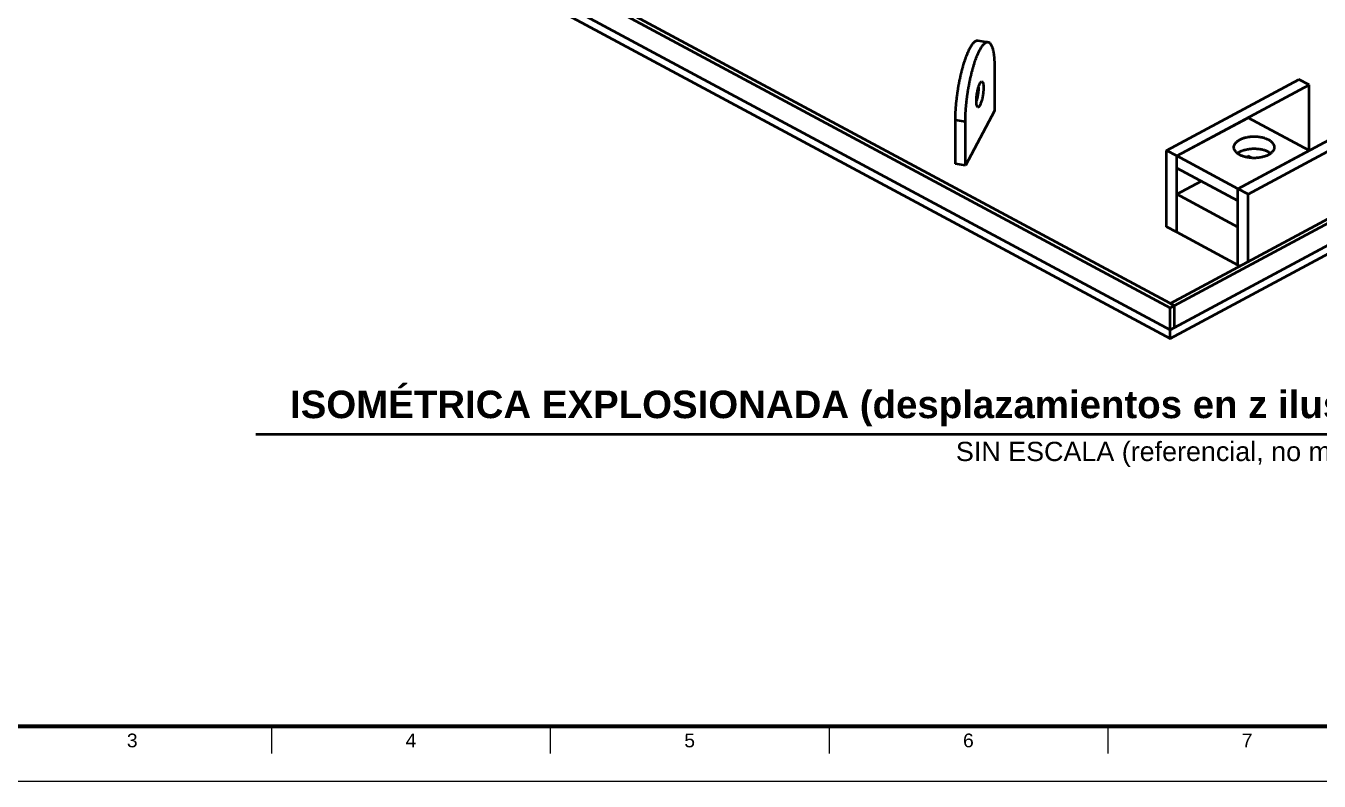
# Model space of a CAD drawing. Header units: millimetres. Extents: x 0 to 841, y 0 to 594.
# Drawn here: x 127.4 to 362.6, y 0 to 137.3 of the extents above; entities that cross this region are included whole.
import ezdxf
from ezdxf.enums import TextEntityAlignment as Align

# ---------------------------------------------------------------- set-up
doc = ezdxf.new("R2010")
doc.units = ezdxf.units.MM
for name, color, linetype, lineweight in [('FINA', 7, 'CONTINUOUS', 25), ('MARCO', 7, 'CONTINUOUS', 70), ('TXT', 7, 'CONTINUOUS', 25), ('VIS', 7, 'CONTINUOUS', 50)]:
    doc.layers.add(name, color=color, linetype=linetype, lineweight=lineweight)
doc.styles.add('STD', font='LiberationSans-Regular.ttf')
doc.styles.add('STDB', font='LiberationSans-Bold.ttf')

msp = doc.modelspace()

# ---------------------------------------------------------------- linework, layer by layer
at = {"layer": 'FINA'}
for p, q in [((172.06, 10), (172.06, 5)), ((222.75, 10), (222.75, 5)), ((273.44, 10), (273.44, 5)), ((324.12, 10), (324.12, 5))]:
    msp.add_line(p, q, dxfattribs=at)
msp.add_lwpolyline([(0, 0), (841, 0), (841, 594), (0, 594)], close=True, dxfattribs=at)
at = {"layer": 'MARCO'}
msp.add_lwpolyline([(20, 10), (831, 10), (831, 584), (20, 584)], close=True, dxfattribs=at)
at = {"layer": 'VIS'}
msp.add_line((169.2, 63.1), (501.8, 63.1), dxfattribs=at)
for points in [[(146.75, 188.2), (336.24, 86.46)], [(146, 187.8), (335.5, 86.06)], [(335.5, 86.86), (523.51, 187.8)], [(336.24, 86.46), (524.25, 187.41)], [(146, 183.83), (335.5, 82.09)], [(146, 183.83), (335.5, 82.09)], [(335.5, 82.09), (525, 183.83)], [(146, 182.24), (335.5, 80.5)], [(335.5, 80.5), (525, 182.24)], [(336.24, 82.49), (524.25, 183.43)], [(296.42, 120.18), (296.42, 120.3), (296.42, 120.42), (296.42, 120.54), (296.42, 120.66), (296.43, 120.78), (296.43, 120.9), (296.43, 121.02), (296.44, 121.14), (296.44, 121.26), (296.44, 121.39), (296.45, 121.51), (296.46, 121.63), (296.46, 121.75), (296.47, 121.87), (296.48, 121.99), (296.48, 122.11), (296.49, 122.23), (296.5, 122.35), (296.51, 122.47), (296.52, 122.59), (296.53, 122.71), (296.54, 122.83), (296.55, 122.95), (296.56, 123.07), (296.57, 123.19), (296.58, 123.31), (296.6, 123.43), (296.61, 123.55), (296.62, 123.67), (296.63, 123.79), (296.65, 123.91), (296.66, 124.03), (296.67, 124.15), (296.69, 124.27), (296.7, 124.39), (296.72, 124.51), (296.74, 124.63), (296.75, 124.75), (296.77, 124.87), (296.78, 124.99), (296.8, 125.11), (296.82, 125.23), (296.84, 125.35), (296.85, 125.47), (296.87, 125.59), (296.89, 125.71), (296.91, 125.83), (296.93, 125.95), (296.95, 126.07), (296.97, 126.18), (296.99, 126.3), (297.01, 126.42), (297.03, 126.54), (297.05, 126.66), (297.08, 126.78), (297.1, 126.9), (297.12, 127.02), (297.14, 127.14), (297.17, 127.25), (297.19, 127.37), (297.22, 127.49), (297.24, 127.61), (297.26, 127.73), (297.29, 127.85), (297.32, 127.96), (297.34, 128.08), (297.37, 128.2), (297.39, 128.32), (297.42, 128.43), (297.45, 128.55), (297.48, 128.67), (297.51, 128.79), (297.53, 128.9), (297.56, 129.02), (297.59, 129.14), (297.62, 129.26), (297.65, 129.37), (297.68, 129.49), (297.72, 129.61), (297.75, 129.72), (297.78, 129.84), (297.81, 129.96), (297.85, 130.07), (297.88, 130.19), (297.91, 130.3), (297.95, 130.42), (297.98, 130.53), (298.02, 130.65), (298.05, 130.77), (298.09, 130.88), (298.13, 131), (298.17, 131.11), (298.21, 131.22), (298.25, 131.34), (298.29, 131.45), (298.33, 131.57), (298.37, 131.68), (298.41, 131.79), (298.45, 131.91), (298.5, 132.02), (298.54, 132.13), (298.59, 132.24), (298.63, 132.35), (298.68, 132.47), (298.73, 132.58), (298.78, 132.69), (298.83, 132.8), (298.88, 132.91), (298.93, 133.01), (298.98, 133.12), (299.04, 133.23), (299.1, 133.34), (299.16, 133.44), (299.22, 133.55), (299.28, 133.65), (299.34, 133.75), (299.41, 133.85), (299.48, 133.95), (299.55, 134.05), (299.62, 134.14), (299.7, 134.24), (299.79, 134.32), (299.87, 134.41), (299.97, 134.48), (300.07, 134.55), (300.17, 134.61), (300.28, 134.65), (300.4, 134.67), (300.52, 134.67)], [(298.23, 119.9), (298.23, 120.02), (298.23, 120.14), (298.23, 120.26), (298.23, 120.38), (298.24, 120.5), (298.24, 120.62), (298.24, 120.75), (298.25, 120.87), (298.25, 120.99), (298.26, 121.11), (298.26, 121.23), (298.27, 121.35), (298.27, 121.47), (298.28, 121.59), (298.29, 121.71), (298.3, 121.83), (298.3, 121.95), (298.31, 122.07), (298.32, 122.19), (298.33, 122.31), (298.34, 122.43), (298.35, 122.55), (298.36, 122.67), (298.37, 122.79), (298.38, 122.91), (298.39, 123.03), (298.41, 123.16), (298.42, 123.28), (298.43, 123.4), (298.45, 123.52), (298.46, 123.64), (298.47, 123.76), (298.49, 123.88), (298.5, 124), (298.52, 124.12), (298.53, 124.23), (298.55, 124.35), (298.56, 124.47), (298.58, 124.59), (298.6, 124.71), (298.61, 124.83), (298.63, 124.95), (298.65, 125.07), (298.67, 125.19), (298.68, 125.31), (298.7, 125.43), (298.72, 125.55), (298.74, 125.67), (298.76, 125.79), (298.78, 125.91), (298.8, 126.03), (298.82, 126.14), (298.84, 126.26), (298.87, 126.38), (298.89, 126.5), (298.91, 126.62), (298.93, 126.74), (298.96, 126.86), (298.98, 126.98), (299, 127.09), (299.03, 127.21), (299.05, 127.33), (299.08, 127.45), (299.1, 127.57), (299.13, 127.69), (299.15, 127.8), (299.18, 127.92), (299.21, 128.04), (299.23, 128.16), (299.26, 128.27), (299.29, 128.39), (299.32, 128.51), (299.35, 128.63), (299.37, 128.74), (299.4, 128.86), (299.43, 128.98), (299.46, 129.09), (299.5, 129.21), (299.53, 129.33), (299.56, 129.44), (299.59, 129.56), (299.62, 129.68), (299.66, 129.79), (299.69, 129.91), (299.72, 130.03), (299.76, 130.14), (299.79, 130.26), (299.83, 130.37), (299.87, 130.49), (299.9, 130.6), (299.94, 130.72), (299.98, 130.83), (300.02, 130.95), (300.06, 131.06), (300.1, 131.17), (300.14, 131.29), (300.18, 131.4), (300.22, 131.51), (300.26, 131.63), (300.31, 131.74), (300.35, 131.85), (300.4, 131.96), (300.44, 132.08), (300.49, 132.19), (300.54, 132.3), (300.59, 132.41), (300.64, 132.52), (300.69, 132.63), (300.74, 132.74), (300.8, 132.84), (300.85, 132.95), (300.91, 133.06), (300.97, 133.16), (301.03, 133.27), (301.09, 133.37), (301.15, 133.47), (301.22, 133.58), (301.29, 133.67), (301.36, 133.77), (301.44, 133.87), (301.52, 133.96), (301.6, 134.05), (301.69, 134.13), (301.78, 134.21), (301.88, 134.27), (301.98, 134.33), (302.1, 134.37), (302.22, 134.4), (302.34, 134.39)], [(300.52, 134.67), (302.34, 134.39)], [(302.34, 134.39), (302.45, 134.36), (302.56, 134.3), (302.66, 134.23), (302.74, 134.14), (302.82, 134.04), (302.88, 133.94), (302.94, 133.83), (303, 133.72), (303.04, 133.6), (303.09, 133.49), (303.13, 133.37), (303.16, 133.25), (303.2, 133.14), (303.23, 133.02), (303.25, 132.9), (303.28, 132.78), (303.3, 132.66), (303.33, 132.54), (303.35, 132.42), (303.37, 132.29), (303.38, 132.17), (303.4, 132.05), (303.41, 131.93), (303.43, 131.81), (303.44, 131.68), (303.45, 131.56), (303.46, 131.44), (303.47, 131.32), (303.48, 131.19), (303.49, 131.07), (303.49, 130.95), (303.5, 130.83), (303.51, 130.7), (303.51, 130.58), (303.51, 130.46), (303.52, 130.33), (303.52, 130.21), (303.52, 130.09), (303.52, 129.97), (303.52, 129.84)], [(303.52, 129.84), (303.52, 121.9)], [(300.23, 123.66), (300.23, 123.78), (300.23, 123.9), (300.24, 124.02), (300.25, 124.15), (300.26, 124.27), (300.27, 124.39), (300.28, 124.51), (300.29, 124.64), (300.31, 124.76), (300.32, 124.88), (300.34, 125), (300.36, 125.12), (300.38, 125.24), (300.41, 125.36), (300.43, 125.49), (300.46, 125.61), (300.49, 125.73), (300.52, 125.84), (300.55, 125.96), (300.58, 126.08), (300.61, 126.2), (300.65, 126.32), (300.69, 126.43), (300.74, 126.55), (300.78, 126.66), (300.83, 126.77), (300.89, 126.88), (300.95, 126.99), (301.03, 127.09), (301.12, 127.17), (301.23, 127.2)], [(301.23, 127.2), (301.33, 127.14), (301.4, 127.03), (301.44, 126.92), (301.47, 126.8), (301.49, 126.68), (301.5, 126.56), (301.51, 126.43), (301.52, 126.31), (301.52, 126.19), (301.52, 126.07), (301.52, 125.94), (301.52, 125.82), (301.51, 125.7), (301.5, 125.58), (301.49, 125.46), (301.48, 125.33), (301.47, 125.21), (301.46, 125.09), (301.44, 124.97), (301.42, 124.85), (301.41, 124.73), (301.39, 124.61), (301.36, 124.49), (301.34, 124.37), (301.32, 124.25), (301.29, 124.13), (301.26, 124.01), (301.23, 123.89), (301.2, 123.77), (301.17, 123.65), (301.13, 123.54), (301.1, 123.42), (301.06, 123.31), (301.01, 123.19), (300.97, 123.08), (300.92, 122.97), (300.86, 122.86), (300.8, 122.75), (300.72, 122.66), (300.63, 122.57), (300.52, 122.54)], [(334.82, 114.67), (358.88, 127.58)], [(360.73, 126.59), (358.88, 127.58)], [(300.62, 126.21), (300.62, 126.08), (300.61, 125.96), (300.61, 125.84), (300.6, 125.72), (300.59, 125.6), (300.58, 125.47), (300.57, 125.35), (300.55, 125.23), (300.54, 125.11), (300.52, 124.99), (300.5, 124.87), (300.48, 124.75), (300.46, 124.63), (300.44, 124.51), (300.41, 124.39), (300.38, 124.27), (300.36, 124.15), (300.33, 124.03), (300.3, 123.91), (300.26, 123.79), (300.23, 123.68)], [(336.67, 113.67), (360.73, 126.59)], [(360.73, 114.67), (360.73, 126.59)], [(300.52, 122.54), (300.42, 122.61), (300.36, 122.71), (300.32, 122.82), (300.29, 122.94), (300.27, 123.06), (300.25, 123.18), (300.24, 123.3), (300.23, 123.42), (300.23, 123.54), (300.23, 123.66)], [(296.42, 112.23), (296.42, 120.18)], [(298.23, 119.9), (296.42, 120.18)], [(303.52, 121.9), (298.23, 111.95)], [(336.67, 113.67), (349.63, 120.63)], [(347.78, 107.71), (371.84, 120.63)], [(360.73, 114.67), (349.63, 120.63)], [(298.23, 111.95), (298.23, 119.9)], [(349.63, 106.72), (373.69, 119.64)], [(347.08, 115.26), (347.08, 115.38), (347.1, 115.5), (347.13, 115.62), (347.18, 115.73), (347.23, 115.84), (347.3, 115.94), (347.37, 116.04), (347.45, 116.13), (347.53, 116.21), (347.62, 116.29), (347.71, 116.37), (347.81, 116.44), (347.9, 116.51), (348.01, 116.57), (348.11, 116.63), (348.22, 116.69), (348.32, 116.74), (348.43, 116.79), (348.54, 116.84), (348.66, 116.88), (348.77, 116.92), (348.88, 116.96), (349, 117), (349.11, 117.03), (349.23, 117.06), (349.35, 117.08), (349.46, 117.11), (349.58, 117.13), (349.7, 117.15), (349.82, 117.17), (349.94, 117.18), (350.06, 117.2), (350.18, 117.21), (350.3, 117.22), (350.42, 117.22), (350.54, 117.23), (350.66, 117.23), (350.78, 117.23), (350.9, 117.23), (351.02, 117.23), (351.14, 117.22), (351.26, 117.21), (351.38, 117.2), (351.5, 117.19), (351.62, 117.17), (351.73, 117.16), (351.85, 117.14), (351.97, 117.12), (352.09, 117.09), (352.21, 117.07), (352.32, 117.04), (352.44, 117.01), (352.55, 116.97), (352.67, 116.94), (352.78, 116.9), (352.89, 116.86), (353, 116.81), (353.11, 116.76), (353.22, 116.71), (353.33, 116.66)], [(354.4, 115.26), (354.4, 115.14), (354.38, 115.03), (354.34, 114.91), (354.3, 114.8), (354.24, 114.69), (354.18, 114.59), (354.11, 114.49), (354.03, 114.4), (353.95, 114.31), (353.86, 114.23), (353.76, 114.15), (353.67, 114.08), (353.57, 114.01), (353.46, 113.95), (353.36, 113.89), (353.25, 113.83), (353.15, 113.78), (353.03, 113.73), (352.92, 113.69), (352.81, 113.64), (352.7, 113.6), (352.58, 113.56), (352.47, 113.53), (352.35, 113.5), (352.23, 113.47), (352.12, 113.44), (352, 113.42), (351.88, 113.4), (351.76, 113.38), (351.64, 113.36), (351.52, 113.34), (351.4, 113.33), (351.28, 113.32), (351.16, 113.31), (351.04, 113.3), (350.92, 113.3), (350.8, 113.3), (350.68, 113.3), (350.56, 113.3), (350.44, 113.3), (350.32, 113.31), (350.2, 113.32), (350.08, 113.33), (349.96, 113.34), (349.84, 113.36), (349.72, 113.38), (349.6, 113.4), (349.48, 113.42), (349.36, 113.44), (349.24, 113.47), (349.13, 113.5), (349.01, 113.53), (348.9, 113.56), (348.78, 113.6), (348.67, 113.64), (348.55, 113.69), (348.44, 113.73), (348.33, 113.78), (348.22, 113.83), (348.12, 113.89), (348.01, 113.95), (347.91, 114.01), (347.81, 114.08), (347.71, 114.15), (347.62, 114.23), (347.53, 114.31), (347.45, 114.4), (347.37, 114.49), (347.3, 114.59), (347.23, 114.69), (347.18, 114.8), (347.14, 114.91), (347.1, 115.03), (347.08, 115.14), (347.08, 115.26)], [(353.33, 116.66), (353.44, 116.6), (353.54, 116.53), (353.64, 116.46), (353.74, 116.39), (353.84, 116.31), (353.93, 116.23), (354.02, 116.14), (354.1, 116.05), (354.17, 115.95), (354.24, 115.85), (354.29, 115.74), (354.34, 115.63), (354.37, 115.51), (354.4, 115.39), (354.4, 115.26)], [(336.67, 113.67), (334.82, 114.67)], [(334.82, 100.8), (334.82, 114.67)], [(336.67, 99.81), (336.67, 113.67)], [(347.78, 107.71), (336.67, 113.67)], [(336.67, 111.47), (336.67, 113.67)], [(347.71, 114.16), (347.8, 114.23), (347.9, 114.3), (348, 114.37), (348.11, 114.43), (348.21, 114.48), (348.32, 114.53), (348.43, 114.58), (348.54, 114.63), (348.65, 114.67), (348.77, 114.71), (348.88, 114.75), (349, 114.79), (349.11, 114.82), (349.23, 114.85), (349.34, 114.88), (349.46, 114.9), (349.58, 114.92), (349.7, 114.94), (349.82, 114.96), (349.94, 114.98), (350.06, 114.99), (350.18, 115), (350.3, 115.01), (350.42, 115.02), (350.54, 115.02), (350.66, 115.02), (350.78, 115.02), (350.9, 115.02), (351.02, 115.02), (351.14, 115.01), (351.26, 115), (351.38, 114.99), (351.49, 114.98), (351.61, 114.97), (351.73, 114.95), (351.85, 114.93), (351.97, 114.91), (352.09, 114.89), (352.2, 114.86), (352.32, 114.83), (352.44, 114.8), (352.55, 114.77), (352.67, 114.73), (352.78, 114.69), (352.89, 114.65), (353, 114.6), (353.11, 114.55), (353.22, 114.5), (353.33, 114.45)], [(347.78, 107.71), (360.73, 114.67)], [(349.27, 113.46), (349.63, 113.65)], [(350.26, 113.31), (349.63, 113.65)], [(353.33, 114.45), (353.41, 114.41), (353.48, 114.36), (353.56, 114.31), (353.63, 114.27), (353.7, 114.21), (353.77, 114.16)], [(298.23, 111.95), (296.42, 112.23)], [(347.78, 105.51), (336.67, 111.47)], [(336.67, 106.7), (341.12, 109.08)], [(347.78, 100.74), (336.67, 106.7)], [(336.67, 99.81), (336.67, 106.7)], [(349.63, 106.72), (347.78, 107.71)], [(347.78, 93.85), (347.78, 107.71)], [(347.78, 105.51), (347.78, 107.71)], [(349.63, 94.44), (349.63, 106.72)], [(336.67, 99.81), (334.82, 100.8)], [(347.78, 93.85), (336.67, 99.81)], [(347.78, 93.85), (347.78, 100.74)], [(348.15, 93.65), (347.78, 93.85)], [(335.5, 86.86), (336.24, 86.46)], [(335.5, 86.06), (336.24, 86.46)], [(335.5, 82.09), (335.5, 86.06)], [(336.24, 82.49), (336.24, 86.46)], [(336.24, 82.49), (336.24, 86.46)], [(335.5, 82.09), (336.24, 82.49)], [(335.5, 80.5), (335.5, 82.09)]]:
    msp.add_lwpolyline(points, dxfattribs=at)

# ---------------------------------------------------------------- texts
at = {"layer": 'TXT', "style": 'STDB'}
msp.add_text('ISOMÉTRICA EXPLOSIONADA (desplazamientos en z ilustrativos; trazo y punto: eje de montaje)', height=5, dxfattribs=at).set_placement((335.5, 64.5), align=Align.BOTTOM_CENTER)
at = {"layer": 'TXT', "style": 'STD'}
msp.add_text('SIN ESCALA (referencial, no medir)', height=3.5, dxfattribs=at).set_placement((335.5, 61.7), align=Align.TOP_CENTER)
for s, p in [('3', (146.72, 7.4)), ('4', (197.41, 7.4)), ('5', (248.09, 7.4)), ('6', (298.78, 7.4)), ('7', (349.47, 7.4))]:
    msp.add_text(s, height=2.5, dxfattribs=at).set_placement(p, align=Align.MIDDLE_CENTER)

doc.saveas('drawing.dxf')
